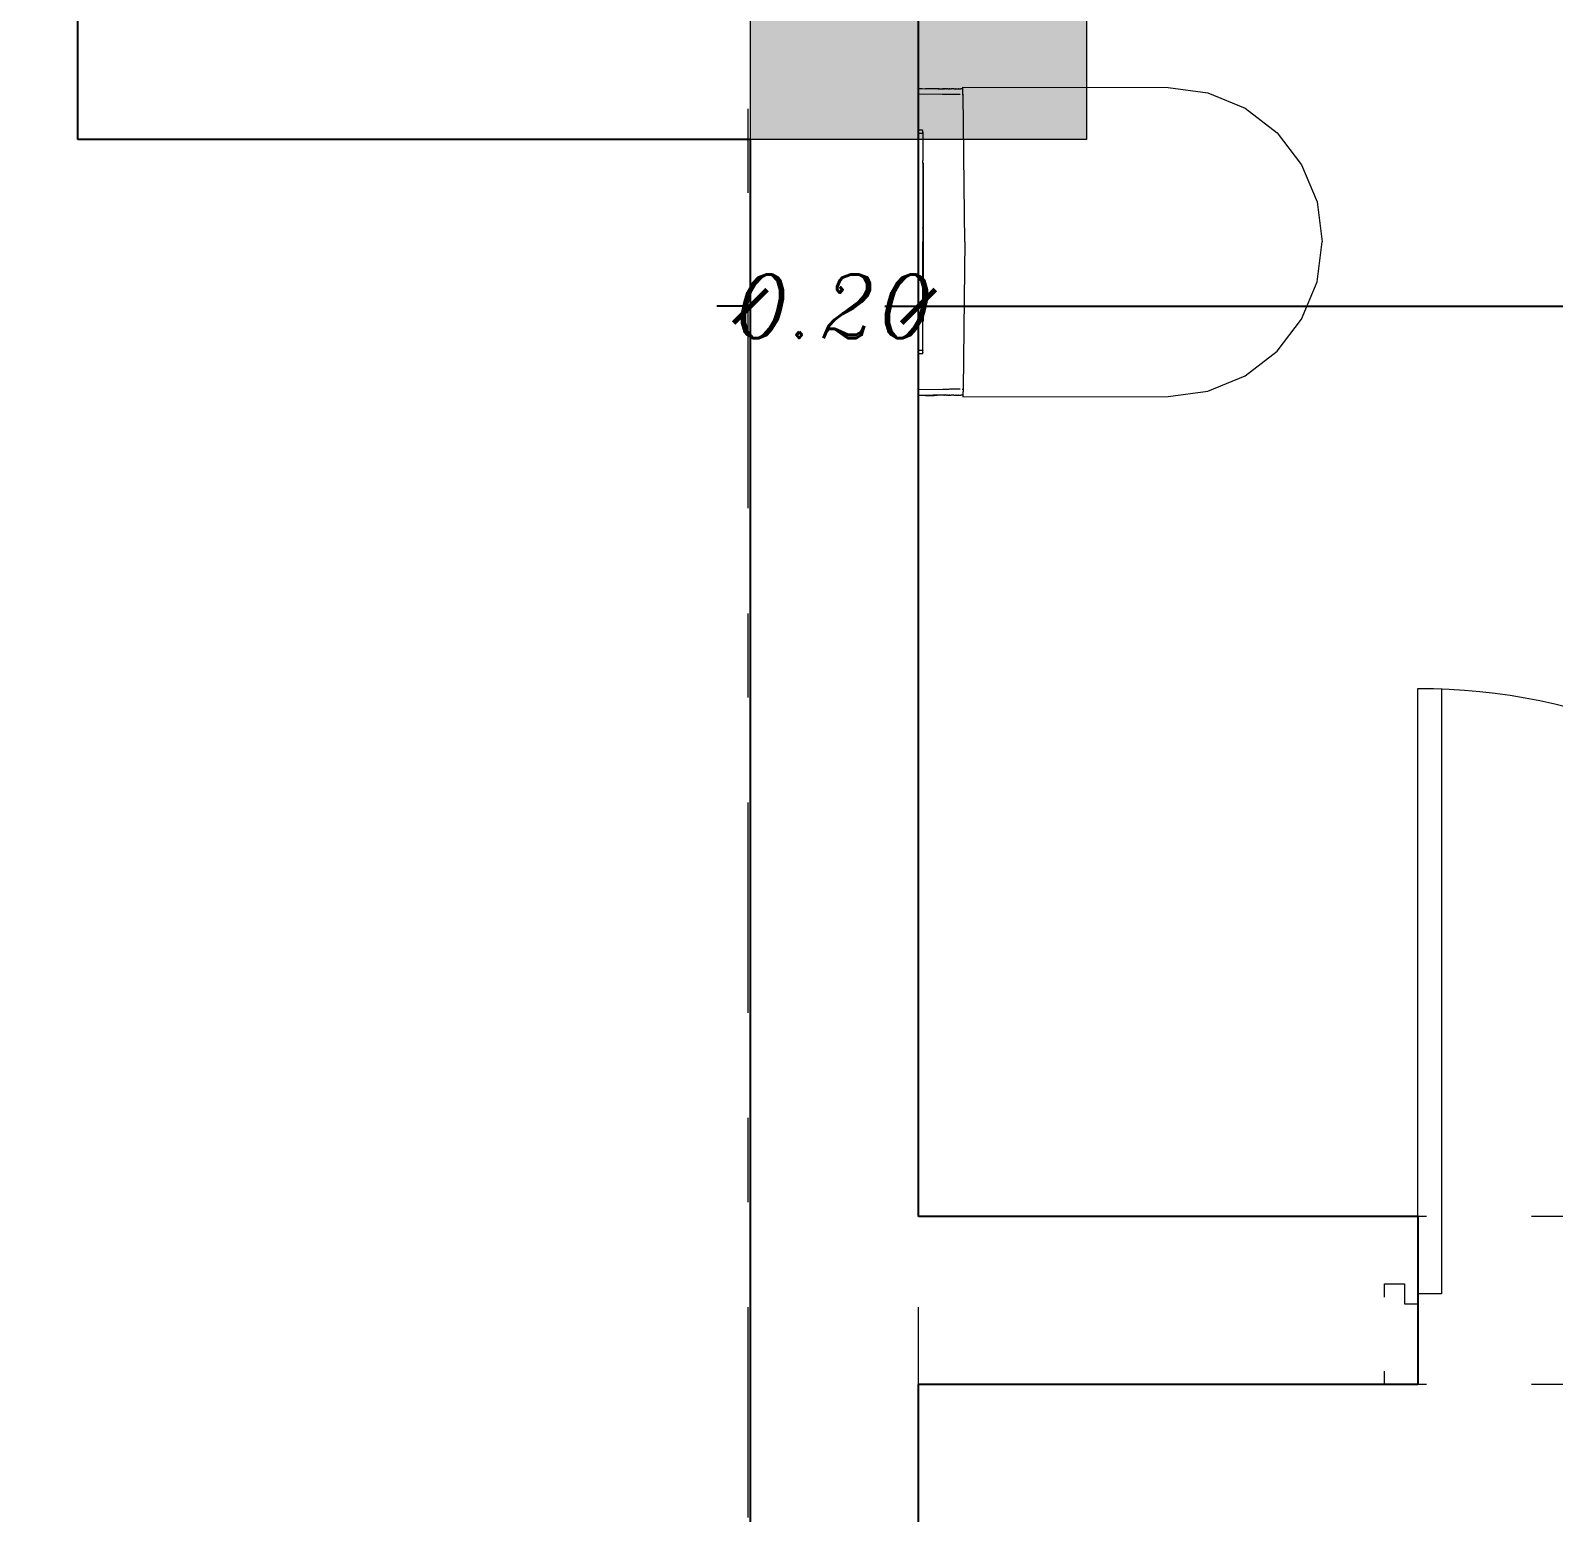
# Model space of a CAD drawing. Header units: metres. Extents: x 294 to 1101, y -498 to -355.
# Drawn here: x 537.084 to 538.896, y -393.005 to -391.242 of the extents above; entities that cross this region are included whole.
import ezdxf

# ---------------------------------------------------------------- set-up
doc = ezdxf.new("R2010")
doc.units = ezdxf.units.M
doc.linetypes.add('DASHDOT2', pattern=[0.5, 0.25, -0.125, 0, -0.125])
doc.linetypes.add('DASHED2', pattern=[0.375, 0.25, -0.125])
for name, color, linetype, lineweight in [('axe', 12, 'DASHDOT2', 9), ('clumn', 40, 'Continuous', 13), ('dor', 30, 'Continuous', 13), ('fur', 251, 'Continuous', 9), ('hid', 132, 'DASHED2', 9), ('wall', 7, 'Continuous', 25)]:
    doc.layers.add(name, color=color, linetype=linetype, lineweight=lineweight)
doc.styles.add('ITALICC', font='italicc')
doc.dimstyles.new('dim200', dxfattribs={"dimscale": 0.4, "dimtxt": 0.1885, "dimasz": 0.1, "dimexe": 0.15, "dimexo": 0.25, "dimgap": 0.07, "dimtad": 0, "dimzin": 0, "dimdsep": 46, "dimtxsty": 'ITALICC', "dimblk": 'ARCHTICK', "dimcen": 0.09, "dimdle": 0.1, "dimse1": 1, "dimse2": 1, "dimclrd": 211, "dimclrt": 3, "dimadec": 0, "dimazin": 0, "dimtfac": 1, "dimtix": 1, "dimtofl": 0, "dimtmove": 0, "dimatfit": 3, "dimldrblk": 'ARCHTICK', "dimfxl": 1, "dimtolj": 1, "dimtzin": 0, "dimlwd": 25, "dimarcsym": 0})

# ---------------------------------------------------------------- blocks, each defined once
blk = doc.blocks.new('D100r')
at = {"layer": 'dor'}
for p, q in [((-99.085, -11.965), (-99.085, -12.865)), ((-99.05, -12.865), (-99.05, -11.965)), ((-100, -12.87), (-100, -12.85)), ((-100, -12.85), (-99.97, -12.85)), ((-99.97, -12.85), (-99.97, -12.88)), ((-99, -12.85), (-99.03, -12.85)), ((-99.03, -12.85), (-99.03, -12.88)), ((-99, -12.87), (-99, -12.85)), ((-99.97, -12.88), (-99.95, -12.88)), ((-99.95, -12.88), (-99.95, -13)), ((-99.085, -12.865), (-99.05, -12.865)), ((-99.05, -12.88), (-99.05, -13)), ((-99.03, -12.88), (-99.05, -12.88)), ((-100, -13), (-100, -12.98)), ((-99, -13), (-99, -12.98)), ((-99.95, -13), (-100, -13)), ((-99.05, -13), (-99, -13))]:
    blk.add_line(p, q, dxfattribs=at)
blk.add_arc((-99.05, -12.865), 0.9, 90, 180, dxfattribs=at)
blk = doc.blocks.new('ewrwer')
at = {"layer": 'fur'}
for p, q in [((145.9035, 55.1444), (145.8592, 55.126)), ((145.9506, 55.1506), (145.9035, 55.1444)), ((146.1947, 55.1509), (145.9506, 55.1506)), ((146.1946, 55.1452), (146.1947, 55.1455)), ((146.1946, 55.1448), (146.1946, 55.1452)), ((146.1946, 55.1447), (146.1946, 55.1448)), ((146.1946, 55.1444), (146.1946, 55.1447)), ((146.1946, 55.1439), (146.1946, 55.1444)), ((146.1946, 55.1439), (146.1946, 55.1439)), ((146.1946, 55.1435), (146.1946, 55.1439)), ((146.1946, 55.143), (146.1946, 55.1435)), ((146.1947, 55.149), (146.1947, 55.1509)), ((146.1947, 55.149), (146.1947, 55.149)), ((146.1947, 55.1488), (146.1947, 55.149)), ((146.1947, 55.149), (146.1971, 55.149)), ((146.1947, 55.1486), (146.1947, 55.1488)), ((146.1947, 55.1482), (146.1947, 55.1486)), ((146.1947, 55.1481), (146.1947, 55.1482)), ((146.1947, 55.148), (146.1947, 55.1481)), ((146.1947, 55.1478), (146.1947, 55.148)), ((146.1947, 55.148), (146.1947, 55.148)), ((146.1947, 55.1477), (146.1947, 55.1478)), ((146.1947, 55.1471), (146.1947, 55.1477)), ((146.1947, 55.1469), (146.1947, 55.1471)), ((146.1947, 55.1467), (146.1947, 55.1469)), ((146.1947, 55.1464), (146.1947, 55.1467)), ((146.1947, 55.1463), (146.1947, 55.1464)), ((146.1947, 55.146), (146.1947, 55.1463)), ((146.1947, 55.1456), (146.1947, 55.146)), ((146.1947, 55.1455), (146.1947, 55.1456)), ((146.1971, 55.149), (146.1973, 55.149)), ((146.2001, 55.149), (146.1973, 55.149)), ((146.2001, 55.149), (146.2005, 55.149)), ((146.2029, 55.149), (146.2005, 55.149)), ((146.2029, 55.149), (146.2034, 55.149)), ((146.2055, 55.149), (146.2034, 55.149)), ((146.2055, 55.149), (146.2061, 55.149)), ((146.2061, 55.149), (146.208, 55.149)), ((146.208, 55.149), (146.2086, 55.149)), ((146.2104, 55.149), (146.2086, 55.149)), ((146.2104, 55.149), (146.2111, 55.149)), ((146.2124, 55.149), (146.2111, 55.149)), ((146.2124, 55.149), (146.2132, 55.149)), ((146.2141, 55.149), (146.2132, 55.149)), ((146.2141, 55.149), (146.215, 55.149)), ((146.215, 55.149), (146.2152, 55.149)), ((146.2152, 55.149), (146.2161, 55.149)), ((146.2156, 55.1488), (146.2164, 55.149)), ((146.2161, 55.149), (146.2161, 55.149)), ((146.2164, 55.149), (146.2161, 55.149)), ((146.2164, 55.149), (146.2164, 55.149)), ((146.2164, 55.149), (146.2165, 55.149)), ((146.2165, 55.149), (146.2165, 55.149)), ((146.2165, 55.149), (146.2165, 55.149)), ((146.2165, 55.149), (146.2166, 55.149)), ((146.2166, 55.149), (146.2167, 55.149)), ((146.2166, 55.149), (146.2167, 55.149)), ((146.2167, 55.149), (146.2168, 55.1491)), ((146.2168, 55.149), (146.2167, 55.149)), ((146.2168, 55.1491), (146.2171, 55.1491)), ((146.2169, 55.149), (146.2168, 55.149)), ((146.217, 55.149), (146.2169, 55.149)), ((146.2174, 55.149), (146.217, 55.149)), ((146.2171, 55.1491), (146.2171, 55.1491)), ((146.2171, 55.1491), (146.2172, 55.1491)), ((146.2173, 55.1491), (146.2172, 55.1491)), ((146.2173, 55.1491), (146.2174, 55.1491)), ((146.2174, 55.1491), (146.2174, 55.1492)), ((146.2175, 55.1492), (146.2174, 55.1492)), ((146.2174, 55.1491), (146.2174, 55.1491)), ((146.2176, 55.149), (146.2174, 55.149)), ((146.2175, 55.1492), (146.2176, 55.1491)), ((146.2176, 55.1491), (146.2177, 55.1492)), ((146.2176, 55.149), (146.2179, 55.149)), ((146.2178, 55.1492), (146.2177, 55.1492)), ((146.2177, 55.1492), (146.2177, 55.1492)), ((146.2178, 55.1492), (146.2178, 55.1491)), ((146.2178, 55.1491), (146.2181, 55.1491)), ((146.2179, 55.149), (146.2182, 55.149)), ((146.2183, 55.1491), (146.2181, 55.1491)), ((146.2182, 55.149), (146.2186, 55.149)), ((146.2183, 55.1492), (146.2183, 55.1492)), ((146.2183, 55.1491), (146.2183, 55.1492)), ((146.2184, 55.1492), (146.2183, 55.1492)), ((146.2184, 55.1492), (146.2185, 55.1492)), ((146.2185, 55.1492), (146.2185, 55.1492)), ((146.2185, 55.1492), (146.2186, 55.1492)), ((146.2186, 55.1492), (146.2188, 55.1492)), ((146.2186, 55.149), (146.2188, 55.149)), ((146.2188, 55.1492), (146.2254, 55.1492)), ((146.2232, 55.1491), (146.23, 55.1492)), ((146.229, 55.1493), (146.2254, 55.1492)), ((146.2394, 55.1493), (146.229, 55.1493)), ((146.23, 55.1492), (146.2394, 55.1493)), ((146.2394, 55.1493), (146.2431, 55.1493)), ((146.2431, 55.1493), (146.2476, 55.1494)), ((146.2476, 55.1494), (146.2476, 55.1493)), ((146.2476, 55.1493), (146.2476, 55.1491)), ((146.2476, 55.1491), (146.2476, 55.1487)), ((146.2476, 55.1487), (146.2476, 55.1481)), ((146.2476, 55.1481), (146.2476, 55.1474)), ((146.2476, 55.1474), (146.2476, 55.1465)), ((146.2476, 55.1465), (146.2476, 55.1456)), ((146.2476, 55.1456), (146.2476, 55.1446)), ((146.2476, 55.1446), (146.2476, 55.1435)), ((146.2476, 55.1435), (146.2476, 55.1426)), ((145.8592, 55.126), (145.8211, 55.0968)), ((146.1932, 55.0346), (146.1946, 55.1421)), ((146.1946, 55.1429), (146.1946, 55.143)), ((146.1946, 55.1426), (146.1946, 55.1429)), ((146.1946, 55.1422), (146.1946, 55.1426)), ((146.1946, 55.1421), (146.1946, 55.1422)), ((146.1956, 55.1421), (146.1946, 55.1421)), ((146.198, 55.1421), (146.2001, 55.1421)), ((146.2001, 55.1421), (146.2022, 55.1421)), ((146.2022, 55.1421), (146.204, 55.1421)), ((146.204, 55.1421), (146.2059, 55.1421)), ((146.2059, 55.1421), (146.2075, 55.1421)), ((146.2075, 55.1421), (146.2088, 55.1421)), ((146.2088, 55.1421), (146.2096, 55.1421)), ((146.2096, 55.1421), (146.2103, 55.1421)), ((146.2103, 55.1421), (146.2106, 55.1421)), ((146.2106, 55.1421), (146.2119, 55.1424)), ((146.2119, 55.1424), (146.212, 55.1424)), ((146.212, 55.1424), (146.2122, 55.1424)), ((146.2122, 55.1424), (146.2125, 55.1424)), ((146.2125, 55.1424), (146.2129, 55.1424)), ((146.2129, 55.1424), (146.2135, 55.1424)), ((146.2135, 55.1424), (146.2141, 55.1424)), ((146.2141, 55.1424), (146.2147, 55.1424)), ((146.2147, 55.1424), (146.2155, 55.1424)), ((146.2155, 55.1424), (146.2163, 55.1424)), ((146.2163, 55.1424), (146.2171, 55.1424)), ((146.2171, 55.1424), (146.218, 55.1424)), ((146.218, 55.1424), (146.2188, 55.1424)), ((146.2188, 55.1424), (146.2476, 55.1426)), ((146.2476, 55.1426), (146.2476, 55.0999)), ((145.8211, 55.0968), (145.7919, 55.0588)), ((146.2426, 55.0997), (146.2426, 55.0996)), ((146.2427, 55.0997), (146.2426, 55.0997)), ((146.2426, 55.0996), (146.2426, 55.0995)), ((146.2426, 55.0996), (146.2426, 55.0996)), ((146.2426, 55.0995), (146.2426, 55.0994)), ((146.2426, 55.0994), (146.2426, 55.0993)), ((146.2426, 55.0994), (146.2426, 55.0994)), ((146.2426, 55.0994), (146.2426, 55.0994)), ((146.2426, 55.0992), (146.2426, 55.0993)), ((146.2426, 55.0993), (146.2426, 55.0993)), ((146.2426, 55.0992), (146.2426, 55.0992)), ((146.2426, 55.0991), (146.2426, 55.0992)), ((146.2426, 55.0991), (146.2426, 55.099)), ((146.2426, 55.0991), (146.2426, 55.0991)), ((146.2426, 55.099), (146.2426, 55.099)), ((146.2426, 55.099), (146.2426, 55.0989)), ((146.2426, 55.0989), (146.2426, 55.0988)), ((146.2426, 55.0989), (146.2426, 55.0989)), ((146.2426, 55.0988), (146.2426, 55.0987)), ((146.2426, 55.0988), (146.2426, 55.0988)), ((146.2426, 55.0986), (146.2426, 55.0987)), ((146.2426, 55.0986), (146.2426, 55.0985)), ((146.2426, 55.0985), (146.2426, 55.0984)), ((146.2426, 55.0985), (146.2426, 55.0985)), ((146.2426, 55.0985), (146.2426, 55.0985)), ((146.2426, 55.0982), (146.2426, 55.0984)), ((146.2426, 55.0981), (146.2426, 55.0982)), ((146.2426, 55.0982), (146.2426, 55.0982)), ((146.2426, 55.0981), (146.2426, 55.0981)), ((146.2426, 55.0981), (146.2426, 55.0981)), ((146.2426, 55.0978), (146.2426, 55.0981)), ((146.2426, 55.0978), (146.2426, 55.0977)), ((146.2426, 55.0977), (146.2426, 55.0977)), ((146.2426, 55.0977), (146.2426, 55.0977)), ((146.2426, 55.0977), (146.2426, 55.0973)), ((146.2426, 55.0973), (146.2426, 55.0973)), ((146.2426, 55.0973), (146.2426, 55.0969)), ((146.2426, 55.0969), (146.2426, 55.0968)), ((146.2426, 55.0968), (146.2426, 55.0964)), ((146.2426, 55.0959), (146.2426, 55.0964)), ((146.2426, 55.0959), (146.2426, 55.0639)), ((146.2427, 55.0998), (146.2427, 55.0997)), ((146.2428, 55.0998), (146.2427, 55.0998)), ((146.2429, 55.0999), (146.2428, 55.0999)), ((146.2428, 55.0999), (146.2428, 55.0998)), ((146.2429, 55.0999), (146.2429, 55.0999)), ((146.2429, 55.0999), (146.243, 55.0999)), ((146.2429, 55.0959), (146.243, 55.0959)), ((146.243, 55.0999), (146.2431, 55.0999)), ((146.243, 55.0959), (146.2431, 55.0959)), ((146.2431, 55.0999), (146.2476, 55.0999)), ((146.2431, 55.0959), (146.2476, 55.0959)), ((146.2476, 55.0999), (146.2476, 55.0998)), ((146.2476, 55.0999), (146.2476, 55.0999)), ((146.2476, 55.0998), (146.2476, 55.0996)), ((146.2476, 55.0996), (146.2476, 55.0994)), ((146.2476, 55.0994), (146.2476, 55.0991)), ((146.2476, 55.0991), (146.2476, 55.0988)), ((146.2476, 55.0988), (146.2476, 55.0984)), ((146.2476, 55.0984), (146.2476, 55.0979)), ((146.2476, 55.0979), (146.2476, 55.0975)), ((146.2476, 55.0975), (146.2476, 55.097)), ((146.2476, 55.097), (146.2476, 55.0965)), ((146.2476, 55.0965), (146.2476, 55.0959)), ((146.2476, 55.0959), (146.2476, 54.8379)), ((145.7919, 55.0588), (145.7736, 55.0144)), ((146.2416, 55.0609), (146.2416, 54.9669)), ((146.2416, 55.0609), (146.2416, 55.0609)), ((146.2417, 55.0609), (146.2416, 55.0609)), ((146.2416, 55.0609), (146.2416, 55.0609)), ((146.2417, 55.0609), (146.2426, 55.0609)), ((146.2426, 55.0639), (146.2426, 55.0638)), ((146.2426, 55.0638), (146.2426, 55.0609)), ((146.2426, 55.0609), (146.2426, 54.9669)), ((146.1924, 54.9669), (146.1932, 55.0346)), ((145.7736, 55.0144), (145.7673, 54.9669)), ((145.7736, 54.9193), (145.7673, 54.9669)), ((146.1924, 54.9669), (146.1932, 54.8992)), ((146.2416, 54.9669), (146.2416, 54.951)), ((146.2426, 54.951), (146.2426, 54.9669)), ((146.2426, 54.9669), (146.2426, 54.9669)), ((146.2416, 54.951), (146.2416, 54.951)), ((146.2416, 54.951), (146.2416, 54.951)), ((146.2416, 54.951), (146.2417, 54.951)), ((146.2416, 54.95), (146.2416, 54.873)), ((146.2416, 54.95), (146.2416, 54.95)), ((146.2416, 54.95), (146.2416, 54.95)), ((146.2416, 54.95), (146.2417, 54.95)), ((146.2416, 54.95), (146.2416, 54.95)), ((146.2417, 54.951), (146.2426, 54.951)), ((146.2417, 54.95), (146.2426, 54.95)), ((146.2426, 54.951), (146.2426, 54.95)), ((146.2426, 54.951), (146.2426, 54.951)), ((146.2426, 54.873), (146.2426, 54.95)), ((146.2426, 54.95), (146.2426, 54.95)), ((145.7919, 54.875), (145.7736, 54.9193)), ((146.1932, 54.8992), (146.1946, 54.7917)), ((145.8211, 54.837), (145.7919, 54.875)), ((146.2417, 54.873), (146.2416, 54.873)), ((146.2416, 54.873), (146.2416, 54.873)), ((146.2417, 54.873), (146.2426, 54.873)), ((146.2426, 54.873), (146.2426, 54.87)), ((146.2426, 54.87), (146.2426, 54.87)), ((146.2426, 54.8375), (146.2426, 54.87)), ((145.8592, 54.8078), (145.8211, 54.837)), ((146.2426, 54.837), (146.2426, 54.8375)), ((146.2426, 54.837), (146.2426, 54.837)), ((146.2426, 54.837), (146.2426, 54.8366)), ((146.2426, 54.8365), (146.2426, 54.8366)), ((146.2426, 54.8365), (146.2426, 54.8362)), ((146.2426, 54.8362), (146.2426, 54.8361)), ((146.2426, 54.8361), (146.2426, 54.8361)), ((146.2426, 54.8361), (146.2426, 54.8361)), ((146.2426, 54.8358), (146.2426, 54.8361)), ((146.2426, 54.8358), (146.2426, 54.8358)), ((146.2426, 54.8358), (146.2426, 54.8357)), ((146.2426, 54.8357), (146.2426, 54.8357)), ((146.2426, 54.8357), (146.2427, 54.8356)), ((146.2427, 54.8356), (146.2426, 54.8355)), ((146.2426, 54.8355), (146.2426, 54.8354)), ((146.2426, 54.8354), (146.2426, 54.8354)), ((146.2426, 54.8354), (146.2426, 54.8353)), ((146.2426, 54.8353), (146.2427, 54.8353)), ((146.2427, 54.8353), (146.2426, 54.8352)), ((146.2426, 54.8351), (146.2426, 54.8352)), ((146.243, 54.8379), (146.243, 54.8379)), ((146.243, 54.8379), (146.2431, 54.8379)), ((146.2431, 54.8379), (146.2476, 54.8379)), ((146.2476, 54.8379), (146.2476, 54.8374)), ((146.2476, 54.8374), (146.2476, 54.8369)), ((146.2476, 54.8369), (146.2476, 54.8364)), ((146.2476, 54.8364), (146.2476, 54.8359)), ((146.2476, 54.8359), (146.2476, 54.8355)), ((146.2476, 54.8355), (146.2476, 54.8351)), ((146.2426, 54.8351), (146.2426, 54.8351)), ((146.2426, 54.835), (146.2426, 54.8351)), ((146.2427, 54.835), (146.2426, 54.835)), ((146.2426, 54.8349), (146.2427, 54.835)), ((146.2426, 54.8349), (146.2426, 54.8348)), ((146.2426, 54.8348), (146.2426, 54.8348)), ((146.2426, 54.8348), (146.2426, 54.8347)), ((146.2426, 54.8346), (146.2426, 54.8347)), ((146.2426, 54.8347), (146.2426, 54.8347)), ((146.2426, 54.8346), (146.2426, 54.8345)), ((146.2426, 54.8346), (146.2426, 54.8346)), ((146.2426, 54.8346), (146.2426, 54.8346)), ((146.2426, 54.8345), (146.2426, 54.8344)), ((146.2426, 54.8345), (146.2426, 54.8345)), ((146.2426, 54.8344), (146.2426, 54.8344)), ((146.2426, 54.8344), (146.2426, 54.8343)), ((146.2426, 54.8343), (146.2426, 54.8342)), ((146.2426, 54.8342), (146.2427, 54.8342)), ((146.2427, 54.8342), (146.2427, 54.8341)), ((146.2427, 54.8341), (146.2427, 54.8341)), ((146.2427, 54.8341), (146.2428, 54.834)), ((146.2428, 54.834), (146.2428, 54.834)), ((146.2428, 54.834), (146.2429, 54.834)), ((146.2429, 54.834), (146.243, 54.8339)), ((146.243, 54.8339), (146.243, 54.8339)), ((146.243, 54.8339), (146.2431, 54.8339)), ((146.2431, 54.8339), (146.2476, 54.8339)), ((146.2476, 54.8351), (146.2476, 54.8348)), ((146.2476, 54.8348), (146.2476, 54.8345)), ((146.2476, 54.8345), (146.2476, 54.8342)), ((146.2476, 54.8342), (146.2476, 54.8341)), ((146.2476, 54.8341), (146.2476, 54.834)), ((146.2476, 54.834), (146.2476, 54.8339)), ((146.2476, 54.8339), (146.2476, 54.7912)), ((145.9035, 54.7894), (145.8592, 54.8078)), ((145.9506, 54.7832), (145.9035, 54.7894)), ((146.1948, 54.783), (145.9506, 54.7832)), ((146.1957, 54.7917), (146.1946, 54.7917)), ((146.1946, 54.7917), (146.1946, 54.7917)), ((146.1946, 54.7917), (146.1947, 54.7913)), ((146.1947, 54.7913), (146.1947, 54.7909)), ((146.1947, 54.7909), (146.1947, 54.7908)), ((146.1947, 54.7908), (146.1947, 54.7904)), ((146.1947, 54.7904), (146.1947, 54.79)), ((146.1947, 54.79), (146.1947, 54.7899)), ((146.1947, 54.7899), (146.1947, 54.7895)), ((146.1947, 54.7895), (146.1947, 54.7891)), ((146.1947, 54.7891), (146.1947, 54.789)), ((146.1947, 54.789), (146.1947, 54.7886)), ((146.1947, 54.7886), (146.1947, 54.7883)), ((146.1947, 54.7883), (146.1947, 54.7882)), ((146.1947, 54.7882), (146.1947, 54.7878)), ((146.1947, 54.7878), (146.1947, 54.7876)), ((146.1947, 54.7876), (146.1947, 54.7875)), ((146.1947, 54.7875), (146.1947, 54.7872)), ((146.1947, 54.7872), (146.1947, 54.787)), ((146.1947, 54.787), (146.1947, 54.7868)), ((146.1947, 54.7868), (146.1947, 54.7866)), ((146.1947, 54.7866), (146.1947, 54.7865)), ((146.1947, 54.7865), (146.1947, 54.7864)), ((146.1947, 54.7864), (146.1947, 54.7862)), ((146.1947, 54.7862), (146.1947, 54.7861)), ((146.1947, 54.7861), (146.1947, 54.7859)), ((146.1947, 54.7859), (146.1947, 54.7858)), ((146.1947, 54.7858), (146.1947, 54.7857)), ((146.1947, 54.7857), (146.1947, 54.7857)), ((146.1947, 54.7857), (146.1947, 54.7853)), ((146.1947, 54.7853), (146.1947, 54.785)), ((146.1947, 54.785), (146.1947, 54.7849)), ((146.1947, 54.7849), (146.1947, 54.7848)), ((146.1947, 54.7848), (146.1971, 54.7849)), ((146.1947, 54.7848), (146.1948, 54.783)), ((146.1971, 54.7849), (146.1974, 54.7849)), ((146.2002, 54.7849), (146.1974, 54.7849)), ((146.198, 54.7917), (146.2002, 54.7917)), ((146.2002, 54.7917), (146.2022, 54.7917)), ((146.2002, 54.7849), (146.2005, 54.7849)), ((146.203, 54.7849), (146.2005, 54.7849)), ((146.2022, 54.7917), (146.2041, 54.7917)), ((146.203, 54.7849), (146.2034, 54.7849)), ((146.2056, 54.7849), (146.2034, 54.7849)), ((146.2041, 54.7917), (146.2059, 54.7917)), ((146.2056, 54.7849), (146.2061, 54.7849)), ((146.2059, 54.7917), (146.2075, 54.7917)), ((146.2061, 54.7849), (146.208, 54.7849)), ((146.2075, 54.7917), (146.2088, 54.7917)), ((146.208, 54.7849), (146.2086, 54.7849)), ((146.2104, 54.7849), (146.2086, 54.7849)), ((146.2088, 54.7917), (146.2097, 54.7917)), ((146.2097, 54.7917), (146.2103, 54.7917)), ((146.2103, 54.7917), (146.2107, 54.7917)), ((146.2104, 54.7849), (146.2111, 54.7849)), ((146.2107, 54.7917), (146.2115, 54.7915)), ((146.2125, 54.7849), (146.2111, 54.7849)), ((146.2115, 54.7915), (146.2119, 54.7915)), ((146.2119, 54.7915), (146.212, 54.7915)), ((146.212, 54.7915), (146.2122, 54.7915)), ((146.2122, 54.7915), (146.2125, 54.7915)), ((146.2125, 54.7915), (146.213, 54.7915)), ((146.2125, 54.7849), (146.2133, 54.7849)), ((146.213, 54.7915), (146.2135, 54.7915)), ((146.2142, 54.7849), (146.2133, 54.7849)), ((146.2135, 54.7915), (146.2141, 54.7915)), ((146.2141, 54.7915), (146.2148, 54.7915)), ((146.2142, 54.7849), (146.215, 54.7849)), ((146.2148, 54.7915), (146.2155, 54.7915)), ((146.215, 54.7849), (146.2153, 54.7849)), ((146.2153, 54.7849), (146.2161, 54.7849)), ((146.2155, 54.7915), (146.2163, 54.7915)), ((146.2156, 54.785), (146.2164, 54.7849)), ((146.2162, 54.7849), (146.2161, 54.7849)), ((146.2162, 54.7849), (146.2164, 54.7849)), ((146.2163, 54.7915), (146.2171, 54.7915)), ((146.2164, 54.7849), (146.2164, 54.7849)), ((146.2164, 54.7849), (146.2165, 54.7849)), ((146.2165, 54.7849), (146.2165, 54.7849)), ((146.2165, 54.7849), (146.2166, 54.7849)), ((146.2165, 54.7849), (146.2166, 54.7849)), ((146.2166, 54.7849), (146.2166, 54.7849)), ((146.2166, 54.7849), (146.2167, 54.7848)), ((146.2167, 54.7848), (146.2168, 54.7849)), ((146.2167, 54.7848), (146.2169, 54.7848)), ((146.2169, 54.7849), (146.2168, 54.7849)), ((146.2169, 54.7849), (146.2169, 54.7849)), ((146.217, 54.7849), (146.2169, 54.7849)), ((146.2169, 54.7848), (146.2171, 54.7848)), ((146.2175, 54.7849), (146.217, 54.7849)), ((146.2171, 54.7915), (146.218, 54.7915)), ((146.2171, 54.7848), (146.2172, 54.7848)), ((146.2172, 54.7848), (146.2173, 54.7847)), ((146.2173, 54.7847), (146.2173, 54.7847)), ((146.2173, 54.7847), (146.2174, 54.7847)), ((146.2174, 54.7847), (146.2174, 54.7847)), ((146.2174, 54.7847), (146.2175, 54.7847)), ((146.2174, 54.7847), (146.2175, 54.7847)), ((146.2176, 54.7849), (146.2175, 54.7849)), ((146.2175, 54.7847), (146.2176, 54.7847)), ((146.2176, 54.7849), (146.2176, 54.7848)), ((146.2176, 54.7848), (146.2179, 54.7849)), ((146.2176, 54.7847), (146.2177, 54.7847)), ((146.2177, 54.7847), (146.2178, 54.7846)), ((146.2177, 54.7847), (146.2177, 54.7847)), ((146.2183, 54.7846), (146.2178, 54.7847)), ((146.2178, 54.7847), (146.2178, 54.7846)), ((146.2179, 54.7849), (146.2182, 54.7849)), ((146.218, 54.7915), (146.2189, 54.7915)), ((146.2182, 54.7849), (146.2186, 54.7849)), ((146.2184, 54.7847), (146.2183, 54.7846)), ((146.2184, 54.7847), (146.2184, 54.7847)), ((146.2184, 54.7847), (146.2184, 54.7847)), ((146.2185, 54.7847), (146.2184, 54.7847)), ((146.2185, 54.7847), (146.2185, 54.7847)), ((146.2185, 54.7847), (146.2186, 54.7847)), ((146.2186, 54.7849), (146.2189, 54.7849)), ((146.2186, 54.7847), (146.2187, 54.7846)), ((146.2187, 54.7846), (146.2189, 54.7846)), ((146.2189, 54.7915), (146.2476, 54.7912)), ((146.2234, 54.7847), (146.2189, 54.7846)), ((146.2232, 54.7848), (146.23, 54.7847)), ((146.2243, 54.7846), (146.2234, 54.7847)), ((146.2243, 54.7846), (146.2394, 54.7846)), ((146.23, 54.7847), (146.2394, 54.7846)), ((146.2432, 54.7845), (146.2394, 54.7846)), ((146.2476, 54.7844), (146.2432, 54.7845)), ((146.2476, 54.7912), (146.2476, 54.7903)), ((146.2476, 54.7903), (146.2476, 54.7893)), ((146.2476, 54.7893), (146.2476, 54.7883)), ((146.2476, 54.7883), (146.2476, 54.7873)), ((146.2476, 54.7873), (146.2476, 54.7865)), ((146.2476, 54.7865), (146.2476, 54.7858)), ((146.2476, 54.7858), (146.2476, 54.7852)), ((146.2476, 54.7852), (146.2476, 54.7848)), ((146.2476, 54.7848), (146.2476, 54.7845)), ((146.2476, 54.7845), (146.2476, 54.7844))]:
    blk.add_line(p, q, dxfattribs=at)
blk = doc.blocks.new('_ArchTick')
at = {"color": 0, "linetype": 'ByBlock', "const_width": 0.15}
blk.add_lwpolyline([(-0.5, -0.5), (0.5, 0.5)], dxfattribs=at)
blk = doc.blocks.new('*D141')
at = {"layer": 'DEFPOINTS', "color": 0, "transparency": 16777216}
for p in [(540.0944, -391.1719), (538.1403, -391.5704), (538.1403, -391.9272)]:
    blk.add_point(p, dxfattribs=at)
at = {"layer": 'wall', "color": 211, "linetype": 'Continuous', "lineweight": 25, "transparency": 16777216}
for p, q in [((538.1003, -391.5704), (538.9709, -391.5704)), ((540.1344, -391.5704), (539.2638, -391.5704))]:
    blk.add_line(p, q, dxfattribs=at)
at = {"layer": 'wall', "color": 211, "lineweight": 25, "transparency": 16777216, "xscale": 0.04000000000000001, "yscale": 0.04000000000000001, "zscale": 0.04000000000000001, "rotation": 180}
blk.add_blockref('_ArchTick', (538.1403, -391.5704), dxfattribs=at)
at = {"layer": 'wall', "color": 211, "lineweight": 25, "transparency": 16777216, "xscale": 0.04000000000000001, "yscale": 0.04000000000000001, "zscale": 0.04000000000000001}
blk.add_blockref('_ArchTick', (540.0944, -391.5704), dxfattribs=at)
at = {"layer": 'wall', "color": 3, "transparency": 16777216, "insert": (539.1173, -391.5704), "char_height": 0.0754, "attachment_point": 5, "style": 'ITALICC'}
blk.add_mtext('\\A1;1.95', dxfattribs=at)
blk = doc.blocks.new('*D142')
at = {"layer": 'DEFPOINTS', "color": 0, "transparency": 16777216}
for p in [(537.9403, -391.5704), (538.1403, -391.9272), (537.9403, -394.0266)]:
    blk.add_point(p, dxfattribs=at)
at = {"layer": 'wall', "color": 211, "linetype": 'Continuous', "lineweight": 25, "transparency": 16777216}
for p, q in [((537.9403, -391.5704), (537.9003, -391.5704)), ((538.1403, -391.5704), (538.1803, -391.5704))]:
    blk.add_line(p, q, dxfattribs=at)
at = {"layer": 'wall', "color": 211, "lineweight": 25, "transparency": 16777216, "xscale": 0.04000000000000001, "yscale": 0.04000000000000001, "zscale": 0.04000000000000001}
blk.add_blockref('_ArchTick', (537.9403, -391.5704), dxfattribs=at)
at = {"layer": 'wall', "color": 211, "lineweight": 25, "transparency": 16777216, "xscale": 0.04000000000000001, "yscale": 0.04000000000000001, "zscale": 0.04000000000000001, "rotation": 180}
blk.add_blockref('_ArchTick', (538.1403, -391.5704), dxfattribs=at)
at = {"layer": 'wall', "color": 3, "transparency": 16777216, "insert": (538.0403, -391.5704), "char_height": 0.0754, "attachment_point": 5, "style": 'ITALICC'}
blk.add_mtext('\\A1;0.20', dxfattribs=at)
blk = doc.blocks.new('*D284')
at = {"layer": 'DEFPOINTS', "color": 0, "transparency": 16777216}
for p in [(537.1403, -385.7367), (536.8106, -391.3722), (537.1403, -391.3722)]:
    blk.add_point(p, dxfattribs=at)
at = {"layer": 'wall', "color": 211, "linetype": 'Continuous', "lineweight": 25, "transparency": 16777216}
for p, q in [((536.8106, -385.6967), (536.8106, -388.4026)), ((536.8106, -391.4122), (536.8106, -388.7063))]:
    blk.add_line(p, q, dxfattribs=at)
at = {"layer": 'wall', "color": 211, "lineweight": 25, "transparency": 16777216, "xscale": 0.04000000000000001, "yscale": 0.04000000000000001, "zscale": 0.04000000000000001}
for p, rotation in [((536.8106, -385.7367), 90), ((536.8106, -391.3722), 270)]:
    blk.add_blockref('_ArchTick', p, dxfattribs=dict(at, rotation=rotation))
at = {"layer": 'wall', "color": 3, "transparency": 16777216, "insert": (536.8106, -388.5545), "char_height": 0.0754, "attachment_point": 5, "rotation": 90, "style": 'ITALICC'}
blk.add_mtext('\\A1;5.64', dxfattribs=at)
blk = doc.blocks.new('CLUMN')
at = {"layer": 'clumn', "color": 1}
for p, q in [((879.9932, 254.3445), (879.9932, 253.1445)), ((879.3932, 253.7445), (880.5932, 253.7445))]:
    blk.add_line(p, q, dxfattribs=at)
at = {"layer": 'clumn'}
blk.add_lwpolyline([(879.7932, 253.5445), (880.1932, 253.5445), (880.1932, 253.9445), (879.7932, 253.9445)], close=True, dxfattribs=at)

msp = doc.modelspace()

# ---------------------------------------------------------------- hatches: boundary and pattern name
at = {"layer": 'clumn'}
h = msp.add_hatch(color=256, dxfattribs=at)
edge = h.paths.add_edge_path()
edge.add_line((537.5403, -391.1722), (538.7403, -391.1722))
edge = h.paths.add_edge_path()
edge.add_line((538.1403, -391.7722), (538.1403, -390.5722))
h.paths.add_polyline_path([(537.9403, -390.9722), (538.3403, -390.9722), (538.3403, -391.3722), (537.9403, -391.3722)])

# ---------------------------------------------------------------- linework, layer by layer
for p, q in [((537.1403, -391.3722), (537.1403, -385.4367)), ((538.1403, -392.6527), (538.1403, -390.9264)), ((537.9403, -391.3722), (537.1403, -391.3722)), ((537.9403, -398.6527), (537.9403, -391.3722)), ((538.1403, -398.4527), (538.1403, -392.8527))]:
    msp.add_line(p, q)
at = {"layer": 'axe'}
for p, q in [((537.9377, -402.6106), (537.9377, -367.9368)), ((538.1403, -402.6106), (538.1403, -368.888))]:
    msp.add_line(p, q, dxfattribs=at)
at = {"layer": 'hid'}
for p, q in [((539.4944, -392.6527), (538.6944, -392.6527)), ((539.4944, -392.8527), (538.6944, -392.8527))]:
    msp.add_line(p, q, dxfattribs=at)
at = {"layer": 'wall'}
for p, q in [((538.7344, -392.6527), (538.1403, -392.6527)), ((538.7344, -392.6527), (538.7344, -392.8527)), ((538.7344, -392.8527), (538.1403, -392.8527))]:
    msp.add_line(p, q, dxfattribs=at)

# ---------------------------------------------------------------- block references
at = {"rotation": 180}
msp.add_blockref('ewrwer', (684.3879, -336.527), dxfattribs=at)
at = {"layer": 'clumn', "xscale": -1, "rotation": 180}
msp.add_blockref('CLUMN', (-341.8529, -137.4277), dxfattribs=at)
at = {"layer": 'dor', "xscale": -0.8000000000122838, "yscale": 0.8000000000122838, "zscale": 0.8000000000122838}
msp.add_blockref('D100r', (459.4944, -382.4527), dxfattribs=at)

# ---------------------------------------------------------------- dimensions: what is measured, and where the dimension line sits
at = {"layer": 'wall'}
dim = msp.add_aligned_dim(p1=(537.1403, -385.7367), p2=(537.1403, -391.3722), distance=-0.3296, dimstyle='dim200', dxfattribs=at)
dim.commit()
dim.dimension.update_dxf_attribs({"geometry": '*D284', "text_midpoint": (536.8106, -388.5545)})
for base, p1, p2, picture, middle in [((538.1403, -391.5704), (540.0944, -391.1719), (538.1403, -391.9272), '*D141', (539.1173, -391.5704)), ((537.9403, -391.5704), (538.1403, -391.9272), (537.9403, -394.0266), '*D142', (538.0403, -391.5704))]:
    dim = msp.add_linear_dim(base=base, p1=p1, p2=p2, angle=180, dimstyle='dim200', override={"dimtmove": 1}, dxfattribs=at)
    dim.commit()
    dim.dimension.update_dxf_attribs({"geometry": picture, "text_midpoint": middle})

doc.saveas('drawing.dxf')
